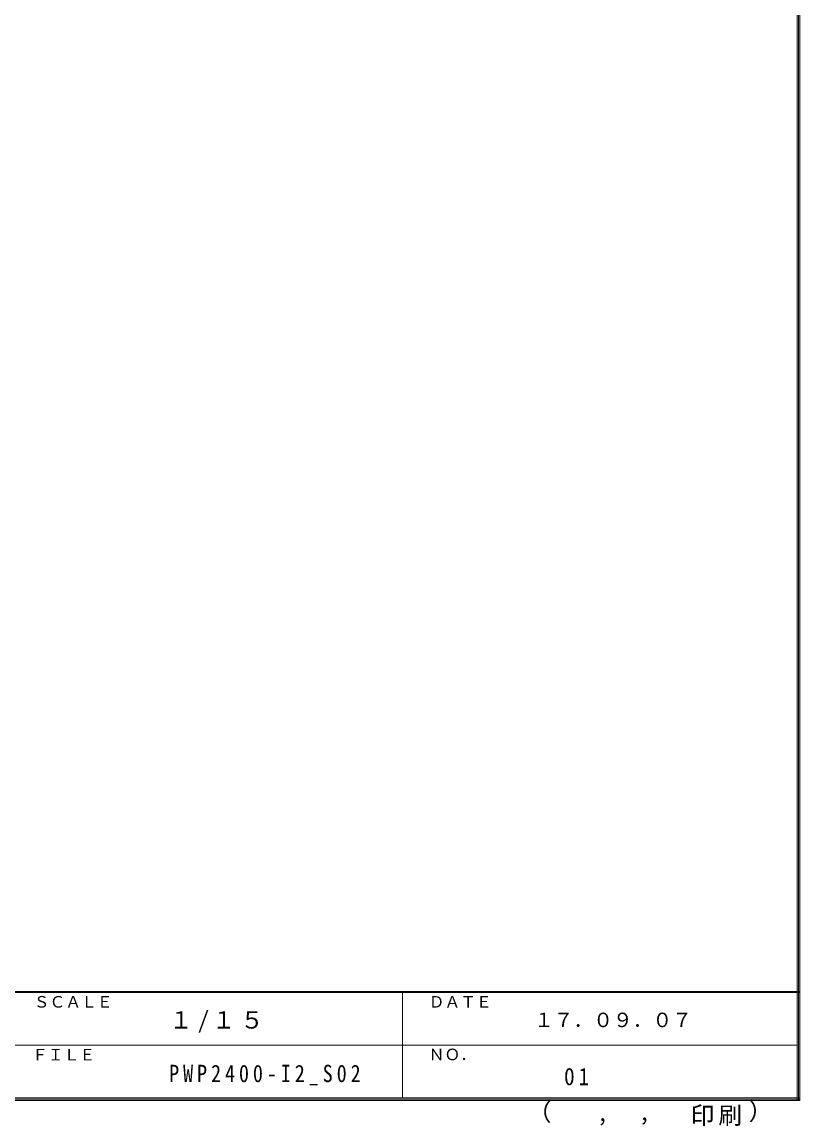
# Model space of a CAD drawing. Units: millimetres at full size, sheet at 1:15; details may follow other scales. Extents: x -3000 to 2850, y -2151 to 2088.
# Drawn here: x 1373 to 2850, y -2151 to -54 of the extents above; entities that cross this region are included whole.
import ezdxf
from ezdxf.enums import TextEntityAlignment as Align

# ---------------------------------------------------------------- set-up
doc = ezdxf.new("R2010")
doc.units = ezdxf.units.MM
doc.header["$LTSCALE"] = 15
doc.layers.add('0-B_寸法', color=7, linetype='Continuous', lineweight=9)
doc.layers.add('F-1_枠', color=6, linetype='Continuous', lineweight=9)
doc.layers.add('F-A_文字', color=7, linetype='Continuous')
doc.styles.add('ＭＳ ゴシック', font='')
doc.styles.get('ＭＳ ゴシック').set_extended_font_data('MS Gothic')

msp = doc.modelspace()

# ---------------------------------------------------------------- linework, layer by layer
at = {"layer": 'F-1_枠'}
for p, q in [((2845, 2087.5), (2845, -2102.5)), ((2847.5, 2087.5), (2847.5, -2102.5)), ((2850, 2087.5), (2850, -2102.5)), ((2850, -1895), (-3000, -1895)), ((2850, -1897.5), (-3000, -1897.5)), ((2095, -1897.5), (2095, -2097.5)), ((-75, -1997.5), (2845, -1997.5)), ((2850, -2097.5), (-3000, -2097.5)), ((2850, -2100), (-3000, -2100)), ((2850, -2102.5), (-3000, -2102.5))]:
    msp.add_line(p, q, dxfattribs=at)

# ---------------------------------------------------------------- texts
at = {"layer": '0-B_寸法', "char_height": 32.99, "attachment_point": 7, "style": 'ＭＳ ゴシック'}
for s, insert in [('\\T1.2;１/１５', (1652.09, -1973.79)), ('\\T1.39;\\W0.85;PWP2400-I2_S02', (1652.09, -2073.79)), ('\\T1.36;\\W0.9;01', (2402.09, -2073.79))]:
    msp.add_mtext(s, dxfattribs=dict(at, insert=insert))
at = {"layer": 'F-A_文字', "style": 'ＭＳ ゴシック'}
for s, height, p in [('ＳＣＡＬＥ', 21.99, (1395, -1932.5)), ('ＤＡＴＥ', 21.99, (2145, -1932.5)), ('１７．０９．０７', 27.49, (2345, -1971.25)), ('ＦＩＬＥ', 21.99, (1391.8, -2032.86)), ('ＮＯ．', 21.99, (2145, -2032.5)), ('（', 32.99, (2333.13, -2150.65)), ('）', 32.99, (2752.73, -2149.25)), (',', 32.99, (2464.17, -2151.34)), (',', 32.99, (2543.63, -2149.95))]:
    msp.add_text(s, height=height, dxfattribs=at).set_placement(p, align=Align.BOTTOM_LEFT)
at = {"layer": 'F-A_文字', "insert": (2642.6, -2150.65), "char_height": 32.99, "attachment_point": 7, "style": 'ＭＳ ゴシック'}
msp.add_mtext('\\T1.17;印刷', dxfattribs=at)

doc.saveas('drawing.dxf')
